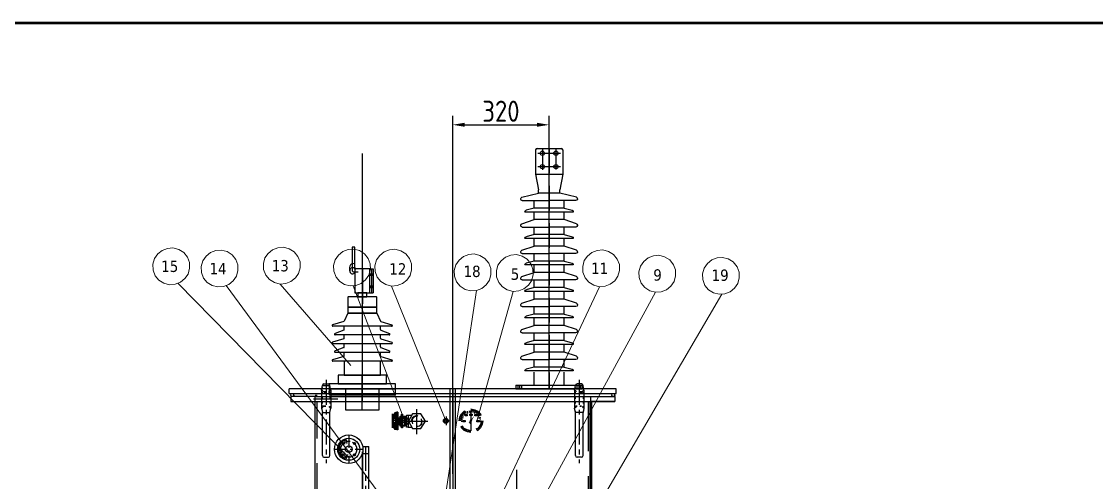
# Model space of a CAD drawing. Header units: millimetres. Extents: x 170275 to 421125, y -418833 to -203687.
# Drawn here: x 175336 to 178903, y -205481 to -203952 of the extents above; entities that cross this region are included whole.
import ezdxf

# ---------------------------------------------------------------- set-up
doc = ezdxf.new("R2010")
doc.units = ezdxf.units.MM
doc.header["$LTSCALE"] = 13
for name, pattern in [('ACAD_ISO03W100', [1.18, 0.47, -0.71]), ('CENTER', [50.8, 31.75, -6.35, 6.35, -6.35]), ('CENTERX2', [101.6, 63.5, -12.7, 12.7, -12.7]), ('HIDDEN', [9.525, 6.35, -3.175])]:
    doc.linetypes.add(name, pattern=pattern)
doc.layers.get('0').update_dxf_attribs({"color": 1, "linetype": 'CENTER'})
for name, color, linetype in [('1', 4, 'Continuous'), ('2细线层', 4, 'Continuous'), ('3', 6, 'HIDDEN'), ('4', 2, 'HIDDEN'), ('粗实线', 4, 'Continuous')]:
    doc.layers.add(name, color=color, linetype=linetype)
doc.layers.add('标注、文本', color=3, linetype='Continuous', lineweight=25)
doc.layers.add('铁心', color=3, linetype='Continuous', lineweight=0)
doc.styles.add('Note Text (ANSI)', font='arial.ttf')
doc.styles.get("Standard").update_dxf_attribs({"font": 'gbenor.shx', "bigfont": 'gbcbig.shx'})
doc.styles.add('Tahoma_txtstyle_37.59_0_0', font='tahoma.ttf')
doc.dimstyles.new('1-15', dxfattribs={"dimscale": 20, "dimtxt": 3.5, "dimasz": 2, "dimexe": 1.5, "dimexo": 0.5, "dimgap": 0.5, "dimtad": 1, "dimtoh": 1, "dimdec": 1, "dimdsep": 46, "dimtxsty": 'Standard', "dimcen": 2.5, "dimclrd": 3, "dimclre": 3, "dimclrt": 3, "dimadec": 0, "dimazin": 2, "dimtfac": 1, "dimtdec": 1, "dimtmove": 0, "dimatfit": 2, "dimfxl": 1, "dimarcsym": 0})

# ---------------------------------------------------------------- blocks, each defined once
blk = doc.blocks.new('A$C27D37FBA')
at = {"layer": '1', "color": 1, "linetype": 'CENTERX2', "lineweight": -3, "ltscale": 0.1}
for p, q in [((43.3, 74.3), (43.3, 0)), ((0, 37.2), (86.6, 37.2))]:
    blk.add_line(p, q, dxfattribs=at)
at = {"layer": '粗实线', "lineweight": 30}
for points in [[(21.9, 114.1), (18.9, 112.6), (15.8, 109.6)], [(21.9, 112.6), (18.9, 111.1), (15.8, 109.6)], [(21.9, 111.1), (20.4, 109.6), (18.9, 108)], [(21.9, 109.6), (20.4, 109.6), (18.9, 108)], [(34.1, 114.1), (31.1, 114.1), (26.5, 111.1), (25, 106.5)], [(31.1, 111.1), (29.5, 109.6), (28, 106.5)], [(31.1, 109.6), (29.5, 109.6), (28, 106.5)], [(34.1, 106.5), (34.1, 109.6), (32.6, 111.1)], [(34.1, 106.5), (32.6, 109.6)], [(37.2, 106.5), (35.7, 112.6), (34.1, 114.1)], [(34.1, 109.6), (34.1, 111.1)], [(49.4, 106.5), (50.9, 112.6), (50.9, 114.1)], [(54, 111.1), (52.4, 111.1), (52.4, 109.6), (52.4, 106.5)], [(54, 109.6), (52.4, 109.6)], [(61.6, 106.5), (58.5, 111.1), (54, 114.1)], [(58.5, 106.5), (57, 109.6), (54, 111.1)], [(58.5, 106.5), (57, 109.6), (54, 109.6)], [(70.8, 109.6), (67.7, 112.6), (64.7, 114.1)], [(69.2, 109.6), (67.7, 111.1), (64.7, 112.6)], [(67.7, 108), (66.2, 109.6), (64.7, 111.1)], [(67.7, 108), (66.2, 109.6), (64.7, 109.6)], [(72.3, 103.5), (72.3, 100.4), (14.3, 100.4), (14.3, 103.5)], [(61.6, 103.5), (72.3, 103.5), (72.3, 100.4), (14.3, 100.4), (14.3, 103.5), (25, 103.5)], [(26.5, 87.5), (26.5, 92.1), (60.1, 92.1), (60.1, 87.5)], [(60.1, 84.5), (60.1, 76.9), (26.5, 76.9), (26.5, 84.5)], [(28, 100.4), (28, 106.5), (28, 103.5)], [(28, 103.5), (58.5, 103.5)], [(58.5, 100.4), (58.5, 106.5), (58.5, 103.5)], [(25, 37.2), (28, 28), (34.1, 20.4), (43.3, 18.9), (44.8, 18.9)], [(26.5, 37.2), (28, 28), (34.1, 21.9), (43.3, 20.4), (50.9, 21.9)], [(60.1, 37.2), (57, 44.8), (50.9, 50.9), (43.3, 54), (34.1, 50.9)], [(60.1, 34.1), (61.6, 37.2), (58.5, 46.3), (52.4, 52.4), (43.3, 55.5)], [(60.1, 37.2), (60.1, 38.7)]]:
    blk.add_lwpolyline(points, dxfattribs=at)
for points in [[(66.2, 87.5), (66.2, 86), (20.4, 86), (20.4, 87.5)], [(66.2, 86), (66.2, 84.5), (20.4, 84.5), (20.4, 86)], [(55.5, 100.4), (55.5, 97.4), (29.5, 97.4), (29.5, 100.4)], [(55.5, 76.9), (55.5, 70.7), (29.5, 70.7), (29.5, 76.9)], [(49.4, 97.4), (49.4, 92.1), (37.2, 92.1), (37.2, 97.4)], [(18.9, 50.9), (18.9, 23.4), (43.3, 8.2), (67.7, 23.4), (67.7, 50.9), (43.3, 64.6)], [(63.1, 70.7), (63.1, 66.2), (23.4, 66.2), (23.4, 70.7)]]:
    blk.add_lwpolyline(points, close=True, dxfattribs=at)
for points in [[(14.3, 103.5), (14.3, 103.5), (15.8, 109.6), (15.8, 109.6)], [(14.3, 103.5), (14.3, 103.5), (15.8, 109.6), (15.8, 109.6)], [(15.8, 103.5), (15.8, 103.5), (18.9, 108), (18.9, 108)], [(17.3, 103.5), (17.3, 103.5), (18.9, 108), (18.9, 108)], [(20.4, 117.2), (20.4, 117.2), (67.7, 117.2), (67.7, 117.2)], [(21.9, 114.1), (21.9, 114.1), (64.7, 114.1), (64.7, 114.1)], [(21.9, 112.6), (21.9, 112.6), (28, 112.6), (28, 112.6)], [(21.9, 111.1), (21.9, 111.1), (26.5, 111.1), (26.5, 111.1)], [(21.9, 109.6), (21.9, 109.6), (26.5, 109.6), (26.5, 109.6)], [(31.1, 111.1), (31.1, 111.1), (32.6, 111.1), (32.6, 111.1)], [(31.1, 109.6), (31.1, 109.6), (32.6, 109.6), (32.6, 109.6)], [(40.2, 114.1), (40.2, 114.1), (40.2, 100.4), (40.2, 100.4)], [(46.3, 114.1), (46.3, 114.1), (46.3, 100.4), (46.3, 100.4)], [(54, 114.1), (54, 114.1), (50.9, 114.1), (50.9, 114.1)], [(50.9, 112.6), (50.9, 112.6), (50.9, 114.1), (50.9, 114.1)], [(52.4, 109.6), (52.4, 109.6), (50.9, 106.5), (50.9, 106.5)], [(54, 111.1), (54, 111.1), (54, 112.6), (54, 112.6)], [(54, 109.6), (54, 109.6), (54, 111.1), (54, 111.1)], [(64.7, 112.6), (64.7, 112.6), (57, 112.6), (57, 112.6)], [(64.7, 111.1), (64.7, 111.1), (60.1, 111.1), (60.1, 111.1)], [(64.7, 109.6), (64.7, 109.6), (60.1, 109.6), (60.1, 109.6)], [(69.2, 103.5), (69.2, 103.5), (67.7, 108), (67.7, 108)], [(69.2, 103.5), (69.2, 103.5), (67.7, 108), (67.7, 108)], [(72.3, 103.5), (72.3, 103.5), (69.2, 109.6), (69.2, 109.6)], [(72.3, 103.5), (72.3, 103.5), (70.8, 109.6), (70.8, 109.6)], [(25, 103.5), (25, 103.5), (17.3, 103.5), (17.3, 103.5)], [(18.9, 106.5), (18.9, 106.5), (25, 106.5), (25, 106.5)], [(25, 106.5), (25, 106.5), (25, 100.4), (25, 100.4)], [(25, 103.5), (25, 103.5), (28, 103.5), (28, 103.5)], [(28, 106.5), (28, 106.5), (58.5, 106.5), (58.5, 106.5)], [(58.5, 103.5), (58.5, 103.5), (28, 103.5), (28, 103.5)], [(29.5, 92.1), (29.5, 92.1), (29.5, 87.5), (29.5, 87.5)], [(29.5, 84.5), (29.5, 84.5), (29.5, 76.9), (29.5, 76.9)], [(40.2, 92.1), (40.2, 92.1), (40.2, 87.5), (40.2, 87.5)], [(40.2, 84.5), (40.2, 84.5), (40.2, 76.9), (40.2, 76.9)], [(44.8, 92.1), (44.8, 92.1), (44.8, 87.5), (44.8, 87.5)], [(44.8, 84.5), (44.8, 84.5), (44.8, 76.9), (44.8, 76.9)], [(57, 92.1), (57, 92.1), (57, 87.5), (57, 87.5)], [(57, 84.5), (57, 84.5), (57, 76.9), (57, 76.9)], [(61.6, 106.5), (61.6, 106.5), (67.7, 106.5), (67.7, 106.5)], [(67.7, 106.5), (67.7, 106.5), (61.6, 106.5), (61.6, 106.5)], [(61.6, 106.5), (61.6, 106.5), (61.6, 100.4), (61.6, 100.4)], [(72.3, 103.5), (72.3, 103.5), (61.6, 103.5), (61.6, 103.5)], [(61.6, 103.5), (61.6, 103.5), (69.2, 103.5), (69.2, 103.5)], [(72.3, 100.4), (72.3, 100.4), (72.3, 103.5), (72.3, 103.5)], [(23.4, 66.2), (23.4, 66.2), (23.4, 54), (23.4, 54)], [(34.1, 70.7), (34.1, 70.7), (34.1, 66.2), (34.1, 66.2)], [(35.7, 70.7), (35.7, 70.7), (35.7, 66.2), (35.7, 66.2)], [(50.9, 70.7), (50.9, 70.7), (50.9, 66.2), (50.9, 66.2)], [(52.4, 70.7), (52.4, 70.7), (52.4, 66.2), (52.4, 66.2)], [(63.1, 66.2), (63.1, 66.2), (63.1, 54), (63.1, 54)]]:
    blk.add_open_spline(points, degree=3, dxfattribs=at)
blk = doc.blocks.new('A$C611D0E0A')
at = {"layer": '粗实线', "lineweight": 30}
h = blk.add_hatch(color=256, dxfattribs=at)
h.dxf.hatch_style = 2
h.paths.add_polyline_path([(0.38, 1.19), (0.68, 1.19), (0.68, 1.35), (0.38, 1.35)])
h = blk.add_hatch(color=256, dxfattribs=at)
h.dxf.hatch_style = 2
h.paths.add_polyline_path([(0.42, 1.65), (0.47, 1.65), (0.47, 1.61)])
h = blk.add_hatch(color=256, dxfattribs=at)
h.dxf.hatch_style = 2
h.paths.add_polyline_path([(0.59, 1.99), (0.63, 1.99), (0.63, 1.95)])
h = blk.add_hatch(color=256, dxfattribs=at)
h.dxf.hatch_style = 2
h.paths.add_polyline_path([(0.63, 1.86), (0.89, 1.86), (0.89, 1.99), (0.63, 1.99)])
h = blk.add_hatch(color=256, dxfattribs=at)
h.dxf.hatch_style = 2
h.paths.add_polyline_path([(0.93, 2.2), (0.93, 2.16), (0.97, 2.16)])
h = blk.add_hatch(color=256, dxfattribs=at)
h.dxf.hatch_style = 2
h.paths.add_polyline_path([(0.93, 1.9), (1.14, 1.48), (1.27, 1.48)])
h = blk.add_hatch(color=256, dxfattribs=at)
h.dxf.hatch_style = 2
h.paths.add_polyline_path([(1.14, 1.48), (1.19, 1.44), (1.4, 1.44)])
h = blk.add_hatch(color=256, dxfattribs=at)
h.dxf.hatch_style = 2
h.paths.add_polyline_path([(1.14, 1.48), (1.27, 1.48), (1.4, 1.44)])
h = blk.add_hatch(color=256, dxfattribs=at)
h.dxf.hatch_style = 2
h.paths.add_polyline_path([(1.19, 1.35), (1.14, 1.31), (1.44, 1.31)])
h = blk.add_hatch(color=256, dxfattribs=at)
h.dxf.hatch_style = 2
h.paths.add_polyline_path([(1.14, 1.31), (1.19, 1.27), (1.44, 1.27)])
h = blk.add_hatch(color=256, dxfattribs=at)
h.dxf.hatch_style = 2
h.paths.add_polyline_path([(1.14, 1.31), (1.44, 1.31), (1.44, 1.27)])
h = blk.add_hatch(color=256, dxfattribs=at)
h.dxf.hatch_style = 2
h.paths.add_polyline_path([(1.19, 1.9), (1.44, 1.9), (1.44, 2.03), (1.19, 2.03)])
h = blk.add_hatch(color=256, dxfattribs=at)
h.dxf.hatch_style = 2
h.paths.add_polyline_path([(1.19, 1.44), (1.19, 1.4), (1.4, 1.4)])
h = blk.add_hatch(color=256, dxfattribs=at)
h.dxf.hatch_style = 2
h.paths.add_polyline_path([(1.19, 1.44), (1.4, 1.44), (1.4, 1.4)])
h = blk.add_hatch(color=256, dxfattribs=at)
h.dxf.hatch_style = 2
h.paths.add_polyline_path([(1.19, 1.4), (1.19, 1.35), (1.44, 1.35)])
h = blk.add_hatch(color=256, dxfattribs=at)
h.dxf.hatch_style = 2
h.paths.add_polyline_path([(1.19, 1.4), (1.4, 1.4), (1.44, 1.35)])
h = blk.add_hatch(color=256, dxfattribs=at)
h.dxf.hatch_style = 2
h.paths.add_polyline_path([(1.19, 1.35), (1.44, 1.35), (1.44, 1.31)])
h = blk.add_hatch(color=256, dxfattribs=at)
h.dxf.hatch_style = 2
h.paths.add_polyline_path([(1.19, 1.27), (1.23, 1.23), (1.48, 1.23)])
h = blk.add_hatch(color=256, dxfattribs=at)
h.dxf.hatch_style = 2
h.paths.add_polyline_path([(1.19, 1.27), (1.44, 1.27), (1.48, 1.23)])
h = blk.add_hatch(color=256, dxfattribs=at)
h.dxf.hatch_style = 2
h.paths.add_polyline_path([(1.23, 1.23), (1.31, 1.19), (1.48, 1.19)])
h = blk.add_hatch(color=256, dxfattribs=at)
h.dxf.hatch_style = 2
h.paths.add_polyline_path([(1.23, 1.23), (1.48, 1.23), (1.48, 1.19)])
h = blk.add_hatch(color=256, dxfattribs=at)
h.dxf.hatch_style = 2
h.paths.add_polyline_path([(1.69, 2.2), (1.65, 2.16), (1.69, 2.16)])
h = blk.add_hatch(color=256, dxfattribs=at)
h.dxf.hatch_style = 2
h.paths.add_polyline_path([(1.74, 1.86), (1.95, 1.86), (1.95, 1.99), (1.74, 1.99)])
h = blk.add_hatch(color=256, dxfattribs=at)
h.dxf.hatch_style = 2
h.paths.add_polyline_path([(1.99, 1.99), (1.95, 1.95), (1.99, 1.95)])
h = blk.add_hatch(color=256, dxfattribs=at)
h.dxf.hatch_style = 2
h.paths.add_polyline_path([(1.95, 1.19), (2.2, 1.19), (2.2, 1.35), (1.95, 1.35)])
h = blk.add_hatch(color=256, dxfattribs=at)
h.dxf.hatch_style = 2
h.paths.add_polyline_path([(1.99, 1.99), (2.03, 1.99), (1.99, 1.95)])
h = blk.add_hatch(color=256, dxfattribs=at)
h.dxf.hatch_style = 2
h.paths.add_polyline_path([(2.16, 1.65), (2.2, 1.65), (2.16, 1.61)])
h = blk.add_hatch(color=256, dxfattribs=at)
h.dxf.hatch_style = 2
h.paths.add_polyline_path([(1.31, 1.19), (1.35, 1.1), (1.57, 1.1)])
h = blk.add_hatch(color=256, dxfattribs=at)
h.dxf.hatch_style = 2
h.paths.add_polyline_path([(1.31, 1.19), (1.48, 1.19), (1.57, 1.1)])
h = blk.add_hatch(color=256, dxfattribs=at)
h.dxf.hatch_style = 2
h.paths.add_polyline_path([(1.35, 1.1), (1.57, 1.1), (1.4, 0.97)])
for points in [[(1.31, 2.62), (0.89, 2.54), (0.55, 2.37), (0.25, 2.07), (0.21, 1.95)], [(1.31, 2.54), (0.85, 2.46), (0.42, 2.2), (0.25, 1.9)], [(1.31, 2.46), (0.89, 2.37), (0.51, 2.12), (0.34, 1.86)], [(2.62, 1.31), (2.54, 1.74), (2.37, 2.07), (2.07, 2.37), (1.95, 2.41)], [(0, 1.31), (0.08, 0.93), (0.25, 0.55), (0.55, 0.25), (0.68, 0.21)], [(0.08, 1.31), (0.17, 0.85), (0.42, 0.47), (0.72, 0.3)], [(0.17, 1.31), (0.25, 0.89), (0.51, 0.51), (0.76, 0.38)], [(2.41, 1.31), (2.33, 1.74), (2.12, 2.12), (1.86, 2.29)], [(2.54, 1.31), (2.46, 1.78), (2.16, 2.2), (1.9, 2.37)], [(2.54, 1.31), (2.54, 1.35)], [(2.62, 1.31), (2.62, 1.35)], [(1.31, 0.21), (1.74, 0.3), (2.12, 0.51), (2.24, 0.76)], [(1.31, 0.08), (1.78, 0.17), (2.16, 0.47), (2.33, 0.72)], [(1.31, 0), (1.69, 0.08), (2.07, 0.25), (2.37, 0.55), (2.41, 0.68)]]:
    blk.add_lwpolyline(points, dxfattribs=at)
for points in [[(0.34, 1.27), (0.38, 1.27)], [(0.38, 1.65), (0.47, 1.61), (0.47, 1.65), (0.42, 1.65)], [(0.38, 1.19), (0.68, 1.19), (0.68, 1.35), (0.38, 1.35)], [(0.59, 1.99), (0.63, 1.95)], [(0.63, 1.86), (0.89, 1.86), (0.89, 1.99), (0.63, 1.99)], [(0.93, 2.2), (0.97, 2.16), (0.93, 2.16)], [(1.19, 1.9), (1.44, 1.9), (1.44, 2.03), (1.19, 2.03)], [(1.4, 2.33), (1.23, 2.33)], [(1.31, 2.24), (1.31, 2.2), (1.31, 2.16), (1.35, 2.16), (1.35, 2.2), (1.35, 2.24)], [(1.69, 2.2), (1.69, 2.16), (1.65, 2.16)], [(1.69, 2.2), (1.65, 2.16), (1.69, 2.16)], [(1.74, 1.86), (1.95, 1.86), (1.95, 1.99), (1.74, 1.99)], [(2.03, 1.99), (1.99, 1.95), (1.95, 1.95), (1.99, 1.99)], [(1.99, 1.99), (1.95, 1.95), (1.99, 1.95), (2.03, 1.99)], [(1.95, 1.19), (2.2, 1.19), (2.2, 1.35), (1.95, 1.35)], [(2.2, 1.65), (2.16, 1.61), (2.16, 1.65)], [(2.2, 1.65), (2.16, 1.61), (2.16, 1.65)], [(2.29, 1.27), (2.2, 1.27)], [(2.29, 1.27), (2.2, 1.27)]]:
    blk.add_lwpolyline(points, close=True, dxfattribs=at)
for points in [[(1.1, 2.41), (1.1, 2.41), (1.1, 2.24), (1.1, 2.24)], [(1.31, 2.46), (1.31, 2.46), (1.31, 2.29), (1.31, 2.29)], [(1.52, 2.41), (1.52, 2.41), (1.48, 2.24), (1.48, 2.24)], [(0.17, 1.27), (0.17, 1.27), (0.34, 1.27), (0.34, 1.27)], [(0.21, 1.48), (0.21, 1.48), (0.34, 1.48), (0.34, 1.48)], [(0.25, 1.69), (0.25, 1.69), (0.38, 1.65), (0.38, 1.65)], [(0.34, 1.9), (0.34, 1.9), (0.47, 1.82), (0.47, 1.82)], [(0.51, 2.07), (0.51, 2.07), (0.59, 1.99), (0.59, 1.99)], [(0.68, 2.24), (0.68, 2.24), (0.76, 2.12), (0.76, 2.12)], [(0.85, 2.37), (0.85, 2.37), (0.93, 2.2), (0.93, 2.2)], [(1.74, 2.37), (1.74, 2.37), (1.69, 2.2), (1.69, 2.2)], [(1.95, 2.24), (1.95, 2.24), (1.86, 2.12), (1.86, 2.12)], [(2.12, 2.07), (2.12, 2.07), (1.99, 1.99), (1.99, 1.99)], [(2.24, 1.9), (2.24, 1.9), (2.12, 1.82), (2.12, 1.82)], [(2.37, 1.69), (2.37, 1.69), (2.2, 1.65), (2.2, 1.65)], [(2.41, 1.48), (2.41, 1.48), (2.24, 1.48), (2.24, 1.48)], [(2.41, 1.27), (2.41, 1.27), (2.29, 1.27), (2.29, 1.27)], [(2.41, 1.31), (2.41, 1.31), (2.41, 1.35), (2.41, 1.35)]]:
    blk.add_open_spline(points, degree=3, dxfattribs=at)
blk = doc.blocks.new('fgffg')
blk.add_hatch(color=256).paths.add_polyline_path([(26283.3, -83546.9, -0.054749), (26292.7, -83543.5), (26285.6, -83524, 0.757864), (26285.6, -83652), (26292.7, -83632.5, -0.054749), (26283.3, -83629), (26277.9, -83643.8, -0.201943), (26245.7, -83608.7), (26260.9, -83604.6, -0.054749), (26258.3, -83594.9), (26243.1, -83599, -0.342707), (26277.9, -83532.1)])
for p, q in [((26283.3, -83546.9), (26277.9, -83532.1)), ((26292.7, -83543.5), (26285.6, -83524)), ((26258.3, -83594.9), (26243.1, -83599)), ((26260.9, -83604.6), (26245.7, -83608.7)), ((26283.3, -83629), (26277.9, -83643.8)), ((26292.7, -83632.5), (26285.6, -83652))]:
    blk.add_line(p, q)
for radius, start, end in [(66.5, 105.68564, 254.31436), (61.5, 114.66607, 190.33393), (45.8, 103.73251, 116.26749), (61.5, 199.66607, 245.33393), (45.8, 188.73251, 201.26749), (45.8, 243.73251, 256.26749)]:
    blk.add_arc((26303.6, -83588), radius, start, end)
blk = doc.blocks.new('A$C6F763E90')
at = {"layer": '1', "color": 1, "linetype": 'CENTERX2', "lineweight": -3, "ltscale": 0.1}
for p, q in [((90.5, 181.1), (90.5, 0)), ((0, 90.5), (181.1, 90.5)), ((48.8, 132.3), (60.4, 120.7)), ((132.3, 132.3), (120.7, 120.7)), ((48.8, 48.8), (60.4, 60.4)), ((132.3, 48.8), (120.7, 60.4))]:
    blk.add_line(p, q, dxfattribs=at)
blk.add_circle((90.5, 90.5), 50.8, dxfattribs=at)
at = {"layer": '2细线层'}
for centre, radius in [((90.5, 90.5), 90.5), ((90.5, 90.5), 69.8), ((54.6, 126.5), 6.5), ((90.5, 90.5), 21.1), ((126.5, 126.5), 6.5), ((54.6, 54.6), 6.5), ((126.5, 54.6), 6.5)]:
    blk.add_circle(centre, radius, dxfattribs=at)
blk.add_blockref('fgffg', (-26213, 83678.5), dxfattribs=at)
at = {"layer": '2细线层', "style": 'Note Text (ANSI)'}
for s, p in [('+20%%DC', (46.5, 67.9)), ('MAX', (64.3, 121)), ('MIN', (70.9, 50.4))]:
    blk.add_text(s, height=10, dxfattribs=at).set_placement(p)
blk = doc.blocks.new('*D614')
at = {"layer": 'Defpoints', "color": 0, "transparency": 16777216}
for p in [(177086.9, -204294.1), (177086.9, -205169.5), (176766.9, -205461.5)]:
    blk.add_point(p, dxfattribs=at)
at = {"layer": '标注、文本', "color": 3, "lineweight": -2, "transparency": 16777216}
for p, q in [((176766.9, -205451.5), (176766.9, -204264.1)), ((177086.9, -205159.5), (177086.9, -204264.1)), ((176806.9, -204294.1), (177046.9, -204294.1))]:
    blk.add_line(p, q, dxfattribs=at)
at = {"layer": '标注、文本', "color": 3, "transparency": 16777216}
for points in [[(176806.9, -204287.4), (176806.9, -204300.7), (176766.9, -204294.1)], [(177046.9, -204287.4), (177046.9, -204300.7), (177086.9, -204294.1)]]:
    blk.add_solid(points, dxfattribs=at)
at = {"layer": '标注、文本', "color": 3, "transparency": 16777216, "insert": (176926.9, -204249.1), "char_height": 70, "attachment_point": 5}
blk.add_mtext('320', dxfattribs=at)

msp = doc.modelspace()

# ---------------------------------------------------------------- linework, layer by layer
at = {"layer": '1', "color": 0}
for p, q in [((177046.88, -204372.51), (177126.88, -204372.51)), ((177041.88, -204377.51), (177041.88, -204458.01)), ((177131.88, -204377.51), (177131.88, -204458.01)), ((177041.88, -204458.01), (177131.88, -204458.01)), ((177041.88, -204458.01), (177051.43, -204509.51)), ((177131.88, -204458.01), (177122.32, -204509.51)), ((177051.43, -204520.52), (177051.43, -204509.51)), ((177122.32, -204520.52), (177122.32, -204509.51)), ((176992.83, -204540.32), (176992.83, -204538.94)), ((176996.21, -204534.24), (177051.43, -204520.52)), ((176997.78, -204545.27), (177086.88, -204545.27)), ((177037.38, -204570.28), (177037.38, -204545.27)), ((177122.32, -204520.52), (177051.43, -204520.52)), ((177175.98, -204545.27), (177086.88, -204545.27)), ((177177.54, -204534.24), (177122.32, -204520.52)), ((177136.38, -204570.28), (177136.38, -204545.27)), ((177180.93, -204540.32), (177180.93, -204538.94)), ((177006.69, -204582.25), (177006.69, -204583.39)), ((177167.07, -204583.39), (177006.69, -204583.39)), ((177037.38, -204570.28), (177010.36, -204577.47)), ((177136.38, -204570.28), (177037.38, -204570.28)), ((177037.38, -204608.4), (177037.38, -204583.39)), ((177136.38, -204570.28), (177163.39, -204577.47)), ((177136.38, -204608.4), (177136.38, -204583.39)), ((177167.07, -204582.25), (177167.07, -204583.39)), ((176996.21, -204622.12), (177037.38, -204608.4)), ((177136.38, -204608.4), (177037.38, -204608.4)), ((177177.54, -204622.12), (177136.38, -204608.4)), ((176992.83, -204628.2), (176992.83, -204626.82)), ((176997.78, -204633.15), (177086.88, -204633.15)), ((177037.38, -204658.15), (177010.36, -204665.34)), ((177037.38, -204658.15), (177037.38, -204633.15)), ((177136.38, -204658.15), (177037.38, -204658.15)), ((177175.98, -204633.15), (177086.88, -204633.15)), ((177136.38, -204658.15), (177136.38, -204633.15)), ((177136.38, -204658.15), (177163.39, -204665.34)), ((177180.93, -204628.2), (177180.93, -204626.82)), ((177006.69, -204670.12), (177006.69, -204671.27)), ((177167.07, -204671.27), (177006.69, -204671.27)), ((177037.38, -204696.27), (177037.38, -204671.27)), ((177136.38, -204696.27), (177136.38, -204671.27)), ((177167.07, -204670.12), (177167.07, -204671.27)), ((176992.83, -204716.08), (176992.83, -204714.69)), ((176996.21, -204710), (177037.38, -204696.27)), ((176997.78, -204721.02), (177086.88, -204721.02)), ((177136.38, -204696.27), (177037.38, -204696.27)), ((177037.38, -204746.03), (177037.38, -204721.02)), ((177175.98, -204721.02), (177086.88, -204721.02)), ((177177.54, -204710), (177136.38, -204696.27)), ((177136.38, -204746.03), (177136.38, -204721.02)), ((177180.93, -204716.07), (177180.93, -204714.69)), ((177006.69, -204758), (177006.69, -204759.15)), ((177167.07, -204759.15), (177006.69, -204759.15)), ((177037.38, -204746.03), (177010.36, -204753.22)), ((177136.38, -204746.03), (177037.38, -204746.03)), ((177037.38, -204784.15), (177037.38, -204759.15)), ((177037.38, -204784.15), (177037.38, -204759.15)), ((177136.38, -204746.03), (177163.39, -204753.22)), ((177136.38, -204784.15), (177136.38, -204759.15)), ((177136.38, -204784.15), (177136.38, -204759.15)), ((177167.07, -204758), (177167.07, -204759.15)), ((176996.21, -204797.87), (177037.38, -204784.15)), ((177136.38, -204784.15), (177037.38, -204784.15)), ((177177.54, -204797.87), (177136.38, -204784.15)), ((176992.83, -204803.95), (176992.83, -204802.57)), ((176997.78, -204808.9), (177086.88, -204808.9)), ((177037.38, -204833.9), (177010.36, -204841.09)), ((177037.38, -204833.9), (177037.38, -204808.9)), ((177136.38, -204833.9), (177037.38, -204833.9)), ((177175.98, -204808.9), (177086.88, -204808.9)), ((177136.38, -204833.9), (177136.38, -204808.9)), ((177136.38, -204833.9), (177163.39, -204841.09)), ((177180.93, -204803.95), (177180.93, -204802.57)), ((176996.21, -204885.75), (177037.38, -204872.03)), ((177006.69, -204845.88), (177006.69, -204847.02)), ((177167.07, -204847.02), (177006.69, -204847.02)), ((177037.38, -204872.03), (177037.38, -204847.02)), ((177136.38, -204872.03), (177037.38, -204872.03)), ((177136.38, -204872.03), (177136.38, -204847.02)), ((177177.54, -204885.75), (177136.38, -204872.03)), ((177167.07, -204845.88), (177167.07, -204847.02)), ((176992.83, -204891.83), (176992.83, -204890.44)), ((176997.78, -204896.78), (177086.88, -204896.78)), ((177037.38, -204921.78), (177037.38, -204896.78)), ((177175.98, -204896.78), (177086.88, -204896.78)), ((177136.38, -204921.78), (177136.38, -204896.78)), ((177180.93, -204891.83), (177180.93, -204890.44)), ((177006.69, -204933.75), (177006.69, -204934.9)), ((177167.07, -204934.9), (177006.69, -204934.9)), ((177037.38, -204921.78), (177010.36, -204928.97)), ((177136.38, -204921.78), (177037.38, -204921.78)), ((177037.38, -204959.9), (177037.38, -204934.9)), ((177136.38, -204921.78), (177163.39, -204928.97)), ((177136.38, -204959.9), (177136.38, -204934.9)), ((177167.07, -204933.75), (177167.07, -204934.9)), ((176992.83, -204979.7), (176992.83, -204978.32)), ((176996.21, -204973.62), (177037.38, -204959.9)), ((177136.38, -204959.9), (177037.38, -204959.9)), ((177177.54, -204973.62), (177136.38, -204959.9)), ((177180.93, -204979.7), (177180.93, -204978.32)), ((176997.78, -204984.65), (177086.88, -204984.65)), ((177037.38, -205009.66), (177010.36, -205016.84)), ((177037.38, -205009.66), (177037.38, -204984.65)), ((177136.38, -205009.66), (177037.38, -205009.66)), ((177175.98, -204984.65), (177086.88, -204984.65)), ((177136.38, -205009.66), (177136.38, -204984.65)), ((177136.38, -205009.66), (177163.39, -205016.84)), ((176996.21, -205061.5), (177037.38, -205047.78)), ((177006.69, -205021.63), (177006.69, -205022.77)), ((177167.07, -205022.77), (177006.69, -205022.77)), ((177037.38, -205047.78), (177037.38, -205022.77)), ((177136.38, -205047.78), (177037.38, -205047.78)), ((177136.38, -205047.78), (177136.38, -205022.77)), ((177177.54, -205061.5), (177136.38, -205047.78)), ((177167.07, -205021.63), (177167.07, -205022.77)), ((176992.83, -205067.58), (176992.83, -205066.19)), ((176997.78, -205072.53), (177086.88, -205072.53)), ((177037.38, -205097.53), (177037.38, -205072.53)), ((177175.98, -205072.53), (177086.88, -205072.53)), ((177136.38, -205097.53), (177136.38, -205072.53)), ((177180.93, -205067.58), (177180.93, -205066.2)), ((177006.69, -205109.5), (177006.69, -205110.65)), ((177167.07, -205110.65), (177006.69, -205110.65)), ((177037.38, -205097.53), (177010.36, -205104.72)), ((177136.38, -205097.53), (177037.38, -205097.53)), ((177037.38, -205157.51), (177037.38, -205114.61)), ((177136.38, -205097.53), (177163.39, -205104.72)), ((177136.38, -205157.51), (177136.38, -205114.61)), ((177167.07, -205109.5), (177167.07, -205110.65)), ((176976.88, -205157.51), (177196.88, -205157.51)), ((176976.88, -205157.51), (176976.88, -205169.51)), ((176991.88, -205157.51), (177181.88, -205157.51)), ((177196.88, -205157.51), (177196.88, -205169.51)), ((176976.88, -205169.51), (177196.88, -205169.51))]:
    msp.add_line(p, q, dxfattribs=at)
at = {"layer": '1', "color": 1, "linetype": 'CENTERX2', "lineweight": -3}
for p, q in [((177086.88, -205169.51), (177086.88, -204341.68)), ((176466.88, -204388.83), (176466.88, -207639.15)), ((176466.88, -205239.51), (176468.88, -204771.66)), ((176497.58, -204771.66), (176497.58, -204851.66)), ((176766.88, -205169.51), (176766.88, -205911.38))]:
    msp.add_line(p, q, dxfattribs=at)
at = {"layer": '1'}
for p, q in [((176441.88, -204699.51), (176433.88, -204699.51)), ((176433.88, -204699.51), (176433.88, -204778.23)), ((176441.88, -204767.66), (176441.88, -204699.51)), ((176437.88, -204782.23), (176441.88, -204782.23)), ((176437.88, -204782.23), (176453.67, -204782.23)), ((176441.88, -204782.23), (176441.88, -204851.66)), ((176491.88, -204771.66), (176445.88, -204771.66)), ((176491.88, -204851.66), (176491.88, -204771.66)), ((176491.88, -204771.66), (176503.29, -204771.66)), ((176503.29, -204771.66), (176503.29, -204851.66)), ((176441.88, -204851.66), (176503.29, -204851.66)), ((176418.88, -204919.23), (176406.44, -204945.48)), ((176514.88, -204919.23), (176418.88, -204919.23)), ((176514.88, -204919.23), (176527.31, -204945.48)), ((176405.33, -204946.38), (176368.43, -204957.41)), ((176564.38, -204962.23), (176369.38, -204962.23)), ((176405.33, -204975.38), (176376.43, -204986.41)), ((176406.88, -204973.07), (176406.88, -204962.23)), ((176526.88, -204973.07), (176526.88, -204962.23)), ((176528.43, -204946.38), (176565.33, -204957.41)), ((176528.43, -204975.38), (176557.33, -204986.41)), ((176405.33, -205004.38), (176368.43, -205015.41)), ((176556.38, -204991.23), (176377.38, -204991.23)), ((176406.88, -205002.07), (176406.88, -204991.23)), ((176526.88, -205002.07), (176526.88, -204991.23)), ((176528.43, -205004.38), (176565.33, -205015.41)), ((176564.38, -205020.23), (176369.38, -205020.23)), ((176405.33, -205033.38), (176376.43, -205044.41)), ((176556.38, -205049.23), (176377.38, -205049.23)), ((176406.88, -205031.07), (176406.88, -205020.23)), ((176406.88, -205060.07), (176406.88, -205049.23)), ((176526.88, -205031.07), (176526.88, -205020.23)), ((176526.88, -205060.07), (176526.88, -205049.23)), ((176528.43, -205033.38), (176557.33, -205044.41)), ((176405.33, -205062.38), (176368.43, -205073.41)), ((176564.38, -205078.23), (176369.38, -205078.23)), ((176528.43, -205062.38), (176565.33, -205073.41)), ((177309.38, -205169.51), (176224.38, -205169.51)), ((176224.38, -205185.51), (176224.38, -205169.51)), ((176224.38, -205185.51), (177309.38, -205185.51)), ((176522.88, -205169.51), (176410.88, -205169.51)), ((176410.88, -205169.51), (176410.88, -205189.51)), ((176522.88, -205189.51), (176522.88, -205169.51)), ((177309.38, -205185.51), (177309.38, -205169.51)), ((176309.38, -205195.51), (176229.38, -205195.51)), ((176229.38, -205195.51), (176229.38, -205211.51)), ((176229.38, -205211.51), (176309.38, -205211.51)), ((176309.38, -205195.51), (176309.38, -205211.51)), ((176309.38, -205195.51), (177304.38, -205195.51)), ((176309.38, -205211.51), (177304.38, -205211.51)), ((176310.88, -207315.51), (176310.88, -205211.51)), ((177222.88, -205211.51), (177222.88, -207315.51)), ((177222.88, -207315.51), (177222.88, -205211.51)), ((177224.38, -205195.51), (177304.38, -205195.51)), ((177224.38, -205195.51), (177224.38, -205211.51)), ((177304.38, -205211.51), (177224.38, -205211.51)), ((177228.88, -207315.51), (177228.88, -205211.51)), ((177304.38, -205195.51), (177304.38, -205211.51))]:
    msp.add_line(p, q, dxfattribs=at)
at = {"layer": '1', "color": 1, "linetype": 'CENTERX2', "lineweight": -3, "ltscale": 0.1}
for p, q in [((176346.88, -205140.02), (176346.88, -205416.48)), ((177186.88, -205140.02), (177186.88, -205416.48)), ((176304.82, -205203.64), (176385.51, -205203.64)), ((176744.71, -205261.68), (176744.71, -205290.62)), ((176827.12, -205242.49), (176827.12, -205309.8)), ((176478.73, -206367.01), (176478.73, -205361.1))]:
    msp.add_line(p, q, dxfattribs=at)
at = {"layer": '1', "const_width": 9.42}
msp.add_lwpolyline([(170974.37, -211383.37), (181307.81, -211383.37), (181307.81, -203956.21), (170974.37, -203956.21), (170974.37, -211383.37)], dxfattribs=at)
at = {"layer": '1'}
msp.add_lwpolyline([(176511.88, -204864.23), (176421.88, -204864.23, 0.4142136), (176418.88, -204867.23), (176418.88, -204896.23, 0.4142136), (176421.88, -204899.23), (176511.88, -204899.23, 0.4142136), (176514.88, -204896.23), (176514.88, -204867.23, 0.4142136)], format="xyb", close=True, dxfattribs=at)
for points in [[(176481.88, -204851.66), (176451.88, -204851.66), (176451.88, -204864.23), (176481.88, -204864.23)], [(176514.88, -204899.23), (176418.88, -204899.23), (176418.88, -204919.23), (176514.88, -204919.23)], [(176526.88, -205078.23), (176406.88, -205078.23), (176406.88, -205124.92), (176526.88, -205124.92)], [(176576.88, -205153.51), (176356.88, -205153.51), (176356.88, -205169.51), (176576.88, -205169.51)], [(176546.88, -205124.92), (176386.88, -205124.92), (176386.88, -205153.51), (176546.88, -205153.51)], [(176576.88, -205169.51), (176356.88, -205169.51), (176356.88, -205189.51), (176576.88, -205189.51)]]:
    msp.add_lwpolyline(points, close=True, dxfattribs=at)
for points in [[(176758.88, -205911.38), (176758.88, -205169.51)], [(176774.88, -205169.51), (176774.88, -205911.38)]]:
    msp.add_lwpolyline(points, dxfattribs=at)
at = {"layer": '1', "color": 0}
for centre in [(177064.38, -204388.51), (177109.38, -204388.51), (177064.38, -204433.01), (177109.38, -204433.01)]:
    msp.add_circle(centre, 7, dxfattribs=at)
at = {"layer": '1'}
for centre, radius in [((176497.58, -204791.66), 4), ((176497.58, -204831.66), 4), ((176234.38, -205190.51), 5), ((177299.38, -205190.51), 5)]:
    msp.add_circle(centre, radius, dxfattribs=at)
at = {"layer": '1', "color": 0}
for centre, start, end in [((177046.88, -204377.51), 90, 180), ((177126.88, -204377.51), 0, 90)]:
    msp.add_arc(centre, 5, start, end, dxfattribs=at)
at = {"layer": '1'}
for centre, radius, start, end in [((176437.88, -204778.23), 4, 180, 270), ((176445.88, -204767.66), 4, 180, 270), ((176369.38, -204959.73), 2.5, 112.30169, 270), ((176404.38, -204944.07), 2.5, 292.30169, 325.73186), ((176404.38, -204973.07), 2.5, 292.30169, 0), ((176529.38, -204973.07), 2.5, 180, 247.69831), ((176529.38, -204944.07), 2.5, 214.26814, 247.69831), ((176564.38, -204959.73), 2.5, 270, 67.69831), ((176369.38, -205017.73), 2.5, 112.30169, 270), ((176377.38, -204988.73), 2.5, 112.30169, 270), ((176404.38, -205002.07), 2.5, 292.30169, 0), ((176529.38, -205002.07), 2.5, 180, 247.69831), ((176556.38, -204988.73), 2.5, 270, 67.69831), ((176564.38, -205017.73), 2.5, 270, 67.69831), ((176377.38, -205046.73), 2.5, 112.30169, 270), ((176404.38, -205031.07), 2.5, 292.30169, 0), ((176529.38, -205031.07), 2.5, 180, 247.69831), ((176556.38, -205046.73), 2.5, 270, 67.69831), ((176369.38, -205075.73), 2.5, 112.30169, 270), ((176404.38, -205060.07), 2.5, 292.30169, 0), ((176529.38, -205060.07), 2.5, 180, 247.69831), ((176564.38, -205075.73), 2.5, 270, 67.69831)]:
    msp.add_arc(centre, radius, start, end, dxfattribs=at)
at = {"layer": '1', "color": 0, "extrusion": (0, 0, -1)}
for centre, major_axis, start_param, end_param in [((176997.78, -204538.94), (3.5, 3.5), 3.9269907, 5.1760363), ((176997.78, -204540.32), (3.5, 3.5), 2.3561942, 3.9269907), ((177175.98, -204540.32), (3.5, 3.5), 0.7853981, 2.3561944), ((177175.98, -204538.94), (-3.5, 3.5), 1.1071486, 2.3561944), ((177011.64, -204582.25), (-3.5, 3.5), 5.497787, 6.808483), ((177162.12, -204582.25), (3.5, 3.5), -0.5252979, 0.7853981), ((176997.78, -204626.82), (3.5, 3.5), 3.9269907, 5.1760363), ((177175.98, -204626.82), (-3.5, 3.5), 1.1071486, 2.3561944), ((176997.78, -204628.2), (3.5, 3.5), 2.3561942, 3.9269907), ((177175.98, -204628.2), (3.5, 3.5), 0.7853981, 2.3561944), ((177011.64, -204670.12), (-3.5, 3.5), 5.497787, 6.808483), ((177162.12, -204670.12), (3.5, 3.5), -0.5252979, 0.7853981), ((176997.78, -204714.69), (3.5, 3.5), 3.9269907, 5.1760363), ((176997.78, -204716.08), (3.5, 3.5), 2.3561942, 3.9269907), ((177175.98, -204716.07), (3.5, 3.5), 0.7853981, 2.3561944), ((177175.98, -204714.69), (-3.5, 3.5), 1.1071486, 2.3561944), ((177011.64, -204758), (-3.5, 3.5), 5.497787, 6.808483), ((177162.12, -204758), (3.5, 3.5), -0.5252979, 0.7853981), ((176997.78, -204802.57), (3.5, 3.5), 3.9269907, 5.1760363), ((177175.98, -204802.57), (-3.5, 3.5), 1.1071486, 2.3561944), ((176997.78, -204803.95), (3.5, 3.5), 2.3561942, 3.9269907), ((177175.98, -204803.95), (3.5, 3.5), 0.7853981, 2.3561944), ((177011.64, -204845.88), (-3.5, 3.5), 5.497787, 6.808483), ((177162.12, -204845.88), (3.5, 3.5), -0.5252979, 0.7853981), ((176997.78, -204890.44), (3.5, 3.5), 3.9269907, 5.1760363), ((176997.78, -204891.83), (3.5, 3.5), 2.3561942, 3.9269907), ((177175.98, -204891.83), (3.5, 3.5), 0.7853981, 2.3561944), ((177175.98, -204890.44), (-3.5, 3.5), 1.1071486, 2.3561944), ((177011.64, -204933.75), (-3.5, 3.5), 5.497787, 6.808483), ((177162.12, -204933.75), (3.5, 3.5), -0.5252979, 0.7853981), ((176997.78, -204978.32), (3.5, 3.5), 3.9269907, 5.1760363), ((176997.78, -204979.7), (3.5, 3.5), 2.3561942, 3.9269907), ((177175.98, -204979.7), (3.5, 3.5), 0.7853981, 2.3561944), ((177175.98, -204978.32), (-3.5, 3.5), 1.1071486, 2.3561944), ((177011.64, -205021.63), (-3.5, 3.5), 5.497787, 6.808483), ((177162.12, -205021.63), (3.5, 3.5), -0.5252979, 0.7853981), ((176997.78, -205066.19), (3.5, 3.5), 3.9269907, 5.1760363), ((176997.78, -205067.58), (3.5, 3.5), 2.3561942, 3.9269907), ((177175.98, -205067.58), (3.5, 3.5), 0.7853981, 2.3561944), ((177175.98, -205066.2), (-3.5, 3.5), 1.1071486, 2.3561944), ((177011.64, -205109.5), (-3.5, 3.5), 5.497787, 6.808483), ((177162.12, -205109.5), (3.5, 3.5), -0.5252979, 0.7853981)]:
    msp.add_ellipse(centre, major_axis=major_axis, ratio=1, start_param=start_param, end_param=end_param, dxfattribs=at)
at = {"layer": '3', "ltscale": 10}
msp.add_line((176310.88, -205190.51), (176316.88, -205190.51), dxfattribs=at)
at = {"layer": '3', "ltscale": 2}
for p, q in [((176316.88, -205185.51), (177306.88, -205185.51)), ((176410.88, -205189.51), (176410.88, -205239.51)), ((176522.88, -205239.51), (176522.88, -205189.51)), ((176316.88, -207315.51), (176316.88, -205211.51)), ((177216.88, -205211.51), (177216.88, -207315.51)), ((176410.88, -205239.51), (176522.88, -205239.51))]:
    msp.add_line(p, q, dxfattribs=at)
at = {"layer": '4', "color": 1}
for p, q in [((177086.88, -204372.51), (177086.88, -205169.51)), ((177049.63, -204388.51), (177124.13, -204388.51)), ((177064.38, -204375.97), (177064.38, -204443.47)), ((177109.38, -204375.45), (177109.38, -204442.95)), ((177049.63, -204433.01), (177124.13, -204433.01)), ((176982.88, -205157.51), (176982.88, -205169.51)), ((176988.88, -205157.51), (176988.88, -205169.51)), ((176994.88, -205157.51), (176994.88, -205169.51)), ((177178.88, -205157.51), (177178.88, -205169.51)), ((177184.88, -205157.51), (177184.88, -205169.51)), ((177190.88, -205157.51), (177190.88, -205169.51))]:
    msp.add_line(p, q, dxfattribs=at)
at = {"layer": '4', "color": 1, "ltscale": 5}
msp.add_line((176979.34, -205726.11), (176979.34, -205438.18), dxfattribs=at)
at = {"layer": '标注、文本'}
for p, q in [((176331.38, -205173.89), (176334.38, -205158.89)), ((176334.38, -205158.89), (176359.38, -205158.89)), ((176339.38, -205153.65), (176354.38, -205153.65)), ((176362.38, -205173.89), (176359.38, -205158.89)), ((177171.38, -205173.89), (177174.38, -205158.89)), ((177199.38, -205158.89), (177174.38, -205158.89)), ((177194.38, -205153.65), (177179.38, -205153.65)), ((177202.38, -205173.89), (177199.38, -205158.89)), ((176331.38, -205173.89), (176331.38, -205233.89)), ((176362.38, -205173.89), (176362.38, -205233.89)), ((177171.38, -205173.89), (177171.38, -205233.89)), ((177202.38, -205173.89), (177202.38, -205233.89)), ((176331.38, -205233.89), (176334.38, -205248.89)), ((176334.38, -205391.63), (176334.38, -205248.89)), ((176334.38, -205248.89), (176359.38, -205248.89)), ((176359.38, -205248.89), (176362.38, -205233.89)), ((176359.38, -205391.63), (176359.38, -205248.89)), ((177174.38, -205248.89), (177171.38, -205233.89)), ((177174.38, -205391.63), (177174.38, -205248.89)), ((177199.38, -205248.89), (177174.38, -205248.89)), ((177202.38, -205233.89), (177199.38, -205248.89)), ((177199.38, -205391.63), (177199.38, -205248.89)), ((176468.42, -205361.1), (176488.73, -205361.1)), ((176488.73, -205792.67), (176488.73, -205361.1)), ((176339.38, -205396.63), (176354.38, -205396.63)), ((176467.24, -205384.13), (176488.73, -205384.13)), ((176468.73, -205792.67), (176468.73, -205384.13)), ((177194.38, -205396.63), (177179.38, -205396.63))]:
    msp.add_line(p, q, dxfattribs=at)
at = {"layer": '标注、文本', "color": 2, "linetype": 'ACAD_ISO03W100', "lineweight": 18}
for p, q in [((176334.38, -205248.89), (176334.38, -205158.65)), ((176359.38, -205248.89), (176359.38, -205158.65)), ((177174.38, -205248.89), (177174.38, -205158.65)), ((177199.38, -205248.89), (177199.38, -205158.65)), ((176339.38, -205178.89), (176354.38, -205178.89)), ((176339.38, -205181.89), (176354.38, -205181.89)), ((177194.38, -205178.89), (177179.38, -205178.89)), ((177194.38, -205181.89), (177179.38, -205181.89)), ((176339.38, -205225.89), (176354.38, -205225.89)), ((176339.38, -205228.89), (176354.38, -205228.89)), ((177194.38, -205225.89), (177179.38, -205225.89)), ((177194.38, -205228.89), (177179.38, -205228.89))]:
    msp.add_line(p, q, dxfattribs=at)
at = {"layer": '标注、文本'}
for radius in [8.2, 5.05]:
    msp.add_circle((176744.37, -205276.15), radius, dxfattribs=at)
for centre, start, end in [((176339.38, -205158.65), 90, 180), ((176354.38, -205158.65), 0, 90), ((177179.38, -205158.65), 90, 180), ((177194.38, -205158.65), 0, 90), ((176339.38, -205391.63), 180, 270), ((176354.38, -205391.63), 270, 0), ((177179.38, -205391.63), 180, 270), ((177194.38, -205391.63), 270, 0)]:
    msp.add_arc(centre, 5, start, end, dxfattribs=at)
at = {"layer": '标注、文本', "color": 2, "linetype": 'ACAD_ISO03W100', "lineweight": 18}
for centre, radius, start, end in [((176339.38, -205173.89), 8, 180, 270), ((176339.38, -205173.89), 5, 180, 270), ((176354.38, -205173.89), 5, 270, 0), ((176354.38, -205173.89), 8, 270, 0), ((177179.38, -205173.89), 8, 180, 270), ((177179.38, -205173.89), 5, 180, 270), ((177194.38, -205173.89), 5, 270, 0), ((177194.38, -205173.89), 8, 270, 0), ((176339.38, -205233.89), 8, 90, 180), ((176339.38, -205233.89), 5, 90, 180), ((176354.38, -205233.89), 8, 0, 90), ((176354.38, -205233.89), 5, 0, 90), ((177179.38, -205233.89), 8, 90, 180), ((177179.38, -205233.89), 5, 90, 180), ((177194.38, -205233.89), 8, 0, 90), ((177194.38, -205233.89), 5, 0, 90)]:
    msp.add_arc(centre, radius, start, end, dxfattribs=at)
at = {"layer": '粗实线', "lineweight": 30}
for centre in [(176744.37, -205276.15), (176744.42, -205276.15)]:
    msp.add_circle(centre, 7, dxfattribs=at)
at = {"layer": '铁心'}
for points in [[(175780.01, -204794.93), (175772.94, -204776.06), (175772.18, -204756.67), (175777.25, -204737.75), (175788.35, -204722.64), (175802.6, -204710.59), (175820.43, -204704.12), (175838.8, -204702.21), (175857.73, -204707.28), (175874.4, -204717.48), (175886.95, -204733.19), (175893.68, -204750.86), (175894.02, -204770.14), (175888.95, -204789.07), (175878.26, -204804.28), (175863.6, -204816.23), (175846.18, -204822.8), (175827.4, -204824.61), (175808.47, -204819.53), (175792.21, -204809.45)], [(175940.39, -204802.42), (175933.32, -204783.55), (175932.56, -204764.16), (175937.63, -204745.24), (175948.73, -204730.13), (175962.99, -204718.08), (175980.82, -204711.61), (175999.19, -204709.7), (176018.11, -204714.77), (176034.78, -204724.97), (176047.33, -204740.68), (176054.06, -204758.36), (176054.41, -204777.63), (176049.33, -204796.56), (176038.64, -204811.77), (176023.98, -204823.72), (176006.56, -204830.29), (175987.78, -204832.1), (175968.85, -204827.03), (175952.59, -204816.94)], [(176146.63, -204792.88), (176139.56, -204774.01), (176138.81, -204754.62), (176143.88, -204735.7), (176154.98, -204720.59), (176169.23, -204708.54), (176187.06, -204702.07), (176205.43, -204700.16), (176224.36, -204705.23), (176241.03, -204715.43), (176253.58, -204731.14), (176260.31, -204748.82), (176260.65, -204768.09), (176255.58, -204787.02), (176244.89, -204802.23), (176230.22, -204814.18), (176212.81, -204820.75), (176194.02, -204822.56), (176175.1, -204817.49), (176158.84, -204807.4)], [(176379.72, -204799.06), (176372.65, -204780.18), (176371.89, -204760.8), (176376.96, -204741.87), (176388.07, -204726.77), (176402.32, -204714.71), (176420.15, -204708.24), (176438.52, -204706.33), (176457.45, -204711.4), (176474.12, -204721.6), (176486.66, -204737.31), (176493.39, -204754.99), (176493.74, -204774.26), (176488.67, -204793.19), (176477.98, -204808.41), (176463.31, -204820.35), (176445.89, -204826.93), (176427.11, -204828.73), (176408.19, -204823.66), (176391.93, -204813.57)], [(176516.65, -204799.7), (176509.58, -204780.83), (176508.83, -204761.45), (176513.9, -204742.52), (176525, -204727.41), (176539.25, -204715.36), (176557.08, -204708.89), (176575.45, -204706.98), (176594.38, -204712.05), (176611.05, -204722.25), (176623.6, -204737.96), (176630.33, -204755.64), (176630.67, -204774.91), (176625.6, -204793.84), (176614.91, -204809.05), (176600.24, -204821), (176582.83, -204827.58), (176564.04, -204829.38), (176545.12, -204824.31), (176528.86, -204814.22)], [(176779.65, -204815.39), (176772.58, -204796.52), (176771.82, -204777.13), (176776.89, -204758.21), (176788, -204743.1), (176802.25, -204731.05), (176820.08, -204724.58), (176838.45, -204722.67), (176857.38, -204727.74), (176874.05, -204737.94), (176886.59, -204753.65), (176893.32, -204771.33), (176893.67, -204790.6), (176888.6, -204809.53), (176877.91, -204824.74), (176863.24, -204836.69), (176845.82, -204843.26), (176827.04, -204845.07), (176808.12, -204840), (176791.86, -204829.91)], [(176919.65, -204817.13), (176912.58, -204798.26), (176911.82, -204778.88), (176916.89, -204759.95), (176927.99, -204744.85), (176942.25, -204732.79), (176960.08, -204726.32), (176978.45, -204724.41), (176997.37, -204729.48), (177014.04, -204739.68), (177026.59, -204755.39), (177033.32, -204773.07), (177033.67, -204792.34), (177028.59, -204811.27), (177017.9, -204826.48), (177003.24, -204838.43), (176985.82, -204845.01), (176967.04, -204846.81), (176948.11, -204841.74), (176931.85, -204831.65)], [(177206.17, -204801.88), (177199.1, -204783.01), (177198.34, -204763.62), (177203.41, -204744.7), (177214.52, -204729.59), (177228.77, -204717.54), (177246.6, -204711.07), (177264.97, -204709.16), (177283.9, -204714.23), (177300.57, -204724.43), (177313.11, -204740.14), (177319.84, -204757.81), (177320.19, -204777.09), (177315.12, -204796.01), (177304.43, -204811.23), (177289.76, -204823.18), (177272.34, -204829.75), (177253.56, -204831.56), (177234.64, -204826.48), (177218.38, -204816.39)], [(177392.42, -204819.84), (177385.35, -204800.97), (177384.6, -204781.58), (177389.67, -204762.66), (177400.77, -204747.55), (177415.02, -204735.5), (177432.85, -204729.03), (177451.22, -204727.12), (177470.15, -204732.19), (177486.82, -204742.39), (177499.37, -204758.1), (177506.1, -204775.77), (177506.44, -204795.05), (177501.37, -204813.97), (177490.68, -204829.19), (177476.01, -204841.13), (177458.6, -204847.71), (177439.81, -204849.51), (177420.89, -204844.44), (177404.63, -204834.35)], [(177603.53, -204826.65), (177596.46, -204807.77), (177595.71, -204788.39), (177600.78, -204769.46), (177611.88, -204754.36), (177626.13, -204742.3), (177643.96, -204735.84), (177662.33, -204733.92), (177681.26, -204738.99), (177697.93, -204749.19), (177710.48, -204764.9), (177717.21, -204782.58), (177717.55, -204801.86), (177712.48, -204820.78), (177701.79, -204836), (177687.12, -204847.94), (177669.71, -204854.52), (177650.92, -204856.32), (177632, -204851.25), (177615.74, -204841.16)]]:
    msp.add_lwpolyline(points, close=True, dxfattribs=at)
for points in [[(176421.94, -205397.68), (175854.89, -204819.51), (175854.89, -204819.51)], [(176559.1, -205566.64), (176015.27, -204827.01), (176015.27, -204827.01)], [(176428.66, -205092.22), (176194.02, -204822.56), (176194.02, -204822.56)], [(176608, -205277.67), (176436.5, -204827.83), (176436.5, -204827.83)], [(176744.37, -205276.15), (176564.04, -204829.38), (176564.04, -204829.38)], [(176708.49, -205990.66), (177253.56, -204831.56), (177253.56, -204831.56)], [(176700.15, -205808.18), (176845.82, -204843.26), (176845.82, -204843.26)], [(176846.53, -205277.21), (176967.04, -204846.81), (176967.04, -204846.81)], [(176917.44, -205807.86), (177439.81, -204849.51), (177439.81, -204849.51)], [(177006.26, -205973.35), (177660.32, -204855.42), (177660.32, -204855.42)]]:
    msp.add_lwpolyline(points, dxfattribs=at)

# ---------------------------------------------------------------- block references
at = {"layer": '1', "color": 1, "linetype": 'CENTERX2', "lineweight": -3, "ltscale": 0.1, "rotation": 89.99999999999999}
msp.add_blockref('A$C27D37FBA', (176684.85, -205320.19), dxfattribs=at)
at = {"layer": '标注、文本'}
for name, p, xscale, yscale, zscale in [('A$C611D0E0A', (176866.85, -205315.31), -30, 30, 30), ('A$C6F763E90', (176374.56, -205417.65), 0.5232026504706592, 0.5232026504706592, 0.5232026504695411)]:
    msp.add_blockref(name, p, dxfattribs=dict(at, xscale=xscale, yscale=yscale, zscale=zscale))

# ---------------------------------------------------------------- texts
at = {"layer": '铁心', "style": 'Tahoma_txtstyle_37.59_0_0'}
for s, height, p in [('15', 37.589, (175799.83, -204782.29)), ('14', 37.589, (175960.22, -204789.78)), ('13', 37.589, (176166.46, -204780.24)), ('6', 37.59, (176419.72, -204790.25)), ('12', 37.589, (176556.65, -204790.9)), ('18', 37.589, (176803.03, -204799.11)), ('11', 37.589, (177226, -204789.24)), ('5', 37.59, (176959.65, -204808.33)), ('9', 37.59, (177432.43, -204811.03)), ('19', 37.589, (177626.03, -204811.73))]:
    msp.add_text(s, height=height, dxfattribs=at).set_placement(p)

# ---------------------------------------------------------------- dimensions: what is measured, and where the dimension line sits
at = {"layer": '标注、文本'}
dim = msp.add_linear_dim(base=(177086.88, -204294.07), p1=(176766.88, -205461.51), p2=(177086.88, -205169.51), dimstyle='1-15', dxfattribs=at)
dim.commit()
dim.dimension.update_dxf_attribs({"geometry": '*D614', "text_midpoint": (176926.88, -204249.07)})

doc.saveas('drawing.dxf')
